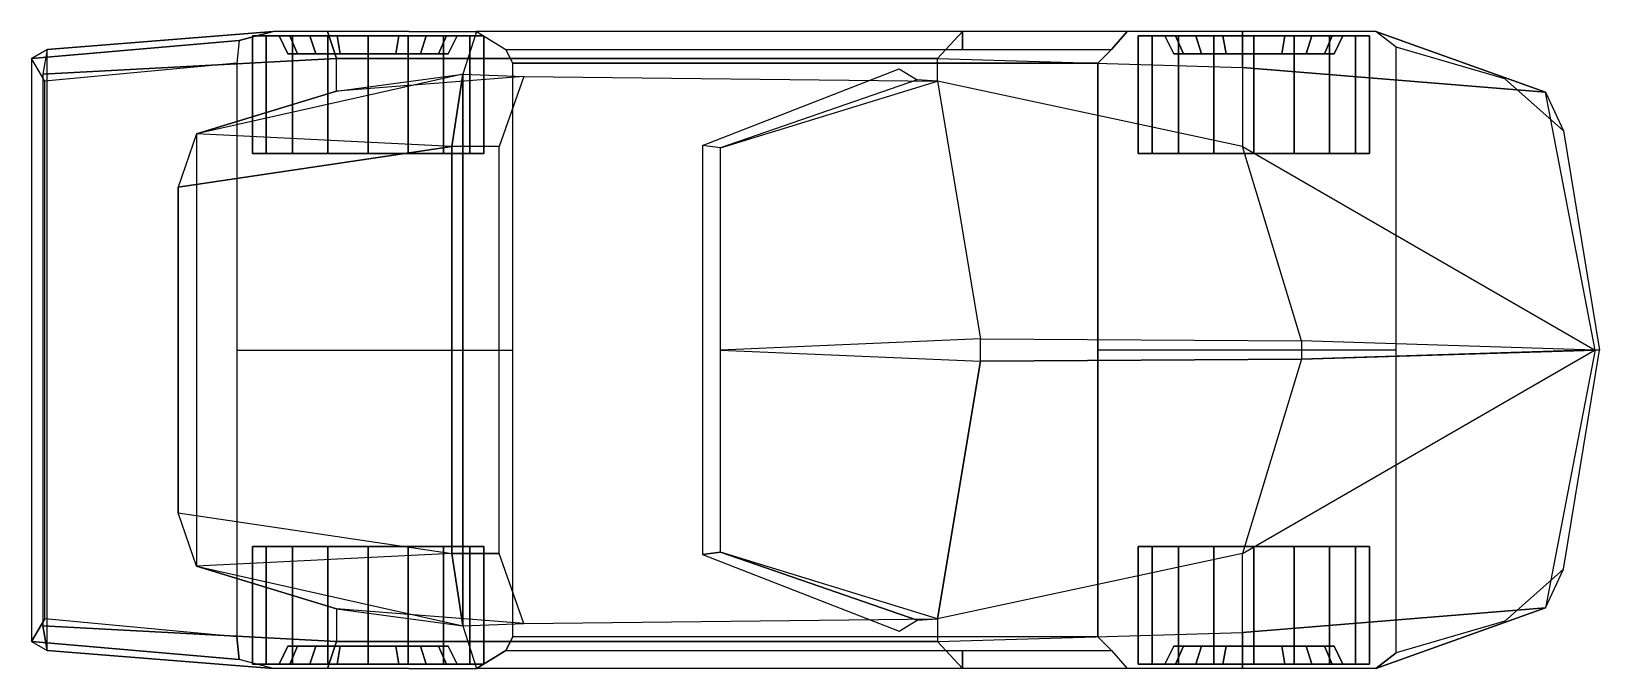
# Model space of a CAD drawing. Extents: x -4.41 to 0, y -0.9 to 0.9.
import ezdxf

# ---------------------------------------------------------------- set-up
doc = ezdxf.new("R2010")
doc.units = 0
doc.header["$LTSCALE"] = 40
for name, pattern in [('BLACK', [10000, 10000, 0]), ('CHROME', [10000, 10000, 0]), ('GLASS_T', [10000, 10000, 0]), ('RUBBER', [10000, 10000, 0])]:
    doc.linetypes.add(name, pattern=pattern)
doc.layers.get('0').update_dxf_attribs({"linetype": 'CONTINUOUS'})

msp = doc.modelspace()

# ---------------------------------------------------------------- linework, layer by layer
at = {"color": 0, "linetype": 'BYBLOCK'}
for points in [[(-4.3624, 0.8444, 0.6223), (-3.7275, 0.8952, 0.6223), (-3.8227, 0.8698, 0.3556), (-4.4069, 0.819, 0.4572)], [(-1.7907, 0.8952, 0.5588), (-3.1559, 0.8952, 0.6223), (-3.0734, 0.8444, 0.2667), (-1.7907, 0.8444, 0.2667)], [(-1.3272, 0.8952, 0.5397), (-1.7907, 0.8952, 0.5588), (-1.7907, 0.8444, 0.2667), (-1.3716, 0.8444, 0.2667)], [(-4.4069, 0.819, 0.4572), (-3.8227, 0.8698, 0.3556), (-3.8291, 0.8063, 0.2667), (-4.3688, 0.7555, 0.3619)], [(-4.3624, -0.8444, 0.6223), (-4.3624, 0.8444, 0.6223), (-4.4069, 0.819, 0.4572), (-4.4069, -0.819, 0.4572)], [(-4.3751, 0.7746, 0.8636), (-4.3751, -0.7746, 0.8636), (-4.3624, -0.8444, 0.6223), (-4.3624, 0.8444, 0.6223)], [(-1.3716, 0.8444, 0.2667), (-1.4097, 0.8063, 0.1651), (-3.0543, 0.8063, 0.1651), (-3.0734, 0.8444, 0.2667)], [(-4.4069, 0.819, 0.4572), (-4.4069, -0.819, 0.4572), (-4.3688, -0.7555, 0.3619), (-4.3688, 0.7555, 0.3619)], [(-1.0033, 0.7936, 0.8128), (-1.0033, 0.5714, 0.7874), (-1.8605, 0.7555, 0.8191), (-1.8605, 0.819, 0.8001)], [(-0.0127, -0.0002, 0.4889), (-0.1524, 0.7247, 0.4889), (-1.0033, 0.7936, 0.8128), (-1.0033, 0.5714, 0.7874)], [(-3.194, 0.7746, 0.889), (-3.0226, 0.7682, 0.8826), (-3.0923, 0.5714, 1.1482), (-3.225, 0.5714, 1.1377)], [(-1.9685, 0.7903, 0.8142), (-1.9177, 0.7586, 0.8191), (-2.4701, 0.5681, 1.1303), (-2.521, 0.5744, 1.1303)], [(-0.8382, 0.0253, 0.7747), (-1.0033, 0.5714, 0.7874), (-1.8605, 0.7555, 0.8191), (-1.7399, 0.0316, 0.8636)], [(-0.0127, -0.0002, 0.4889), (-0.1524, 0.7247, 0.4889), (-0.1016, 0.6158, 0.2667), (0, 0, 0.2667)], [(-2.521, -0.5744, 1.1303), (-2.4701, -0.5681, 1.1303), (-2.4701, 0.5681, 1.1303), (-2.521, 0.5744, 1.1303)], [(-3.0923, -0.5714, 1.1482), (-3.0923, 0.5714, 1.1482), (-3.225, 0.5714, 1.1377), (-3.225, -0.5714, 1.1377)], [(-0.0127, -0.0002, 0.4889), (-0.0127, -0.0002, 0.4889), (-0.8382, 0.0253, 0.7747), (-1.0033, 0.5714, 0.7874)], [(-0.8382, 0.0253, 0.7747), (-0.8382, -0.0253, 0.7747), (-1.7399, -0.0316, 0.8636), (-1.7399, 0.0316, 0.8636)], [(-0.0127, 0.0002, 0.4889), (-0.0127, 0.0002, 0.4889), (-0.8382, -0.0253, 0.7747), (-1.0033, -0.5714, 0.7874)], [(-0.0127, 0.0002, 0.4889), (-0.1524, -0.7247, 0.4889), (-1.0033, -0.7936, 0.8128), (-1.0033, -0.5714, 0.7874)], [(-0.0127, -0.0002, 0.4889), (-0.0127, -0.0002, 0.4889), (-0.8382, 0.0253, 0.7747), (-0.8382, -0.0253, 0.7747)], [(-0.0127, 0.0002, 0.4889), (-0.1524, -0.7247, 0.4889), (-0.1016, -0.6158, 0.2667), (0, 0, 0.2667)], [(-0.8382, -0.0253, 0.7747), (-1.0033, -0.5714, 0.7874), (-1.8605, -0.7555, 0.8191), (-1.7399, -0.0316, 0.8636)], [(-3.194, -0.7746, 0.889), (-3.0226, -0.7682, 0.8826), (-3.0923, -0.5714, 1.1482), (-3.225, -0.5714, 1.1377)], [(-1.9685, -0.7903, 0.8142), (-1.9177, -0.7586, 0.8191), (-2.4701, -0.5681, 1.1303), (-2.521, -0.5744, 1.1303)], [(-1.0033, -0.7936, 0.8128), (-1.0033, -0.5714, 0.7874), (-1.8605, -0.7555, 0.8191), (-1.8605, -0.819, 0.8001)], [(-4.4069, -0.819, 0.4572), (-3.8227, -0.8698, 0.3556), (-3.8291, -0.8063, 0.2667), (-4.3688, -0.7555, 0.3619)], [(-4.3624, -0.8444, 0.6223), (-3.7275, -0.8952, 0.6223), (-3.8227, -0.8698, 0.3556), (-4.4069, -0.819, 0.4572)], [(-1.3716, -0.8444, 0.2667), (-1.4097, -0.8063, 0.1651), (-3.0543, -0.8063, 0.1651), (-3.0734, -0.8444, 0.2667)], [(-1.7907, -0.8952, 0.5588), (-3.1559, -0.8952, 0.6223), (-3.0734, -0.8444, 0.2667), (-1.7907, -0.8444, 0.2667)], [(-1.3272, -0.8952, 0.5397), (-1.7907, -0.8952, 0.5588), (-1.7907, -0.8444, 0.2667), (-1.3716, -0.8444, 0.2667)]]:
    msp.add_3dface(points, dxfattribs=at)
for points, invisible_edges in [([(-3.5497, 0.819, 0.889), (-3.5751, 0.8952, 0.6858), (-3.7275, 0.8952, 0.6223), (-4.3751, 0.7746, 0.8636)], 4), ([(-4.3751, 0.7746, 0.8636), (-3.7275, 0.8952, 0.6223), (-4.3624, 0.8444, 0.6223)], 1), ([(-3.5497, 0.819, 0.889), (-3.3464, 0.8952, 0.6858), (-3.5751, 0.8952, 0.6858), (-3.5497, 0.819, 0.889)], 1), ([(-3.1559, 0.8952, 0.6223), (-3.0226, 0.819, 0.87), (-3.5497, 0.819, 0.889), (-3.3464, 0.8952, 0.6858)], 5), ([(-1.8605, 0.819, 0.8001), (-1.7907, 0.8952, 0.5588), (-3.1559, 0.8952, 0.6223), (-3.0226, 0.819, 0.87)], 4), ([(-1.8605, 0.819, 0.8001), (-1.0033, 0.7936, 0.8128), (-1.0033, 0.8952, 0.7112), (-1.2383, 0.8952, 0.635)], 8), ([(-1.8605, 0.819, 0.8001), (-1.2383, 0.8952, 0.635), (-1.3272, 0.8952, 0.5397), (-1.7907, 0.8952, 0.5588)], 1), ([(-0.7683, 0.8952, 0.6477), (-1.0033, 0.8952, 0.7112), (-1.0033, 0.7936, 0.8128), (-0.1524, 0.7247, 0.4889)], 8), ([(-0.1524, 0.7247, 0.4889), (-0.6286, 0.8952, 0.5143), (-0.7683, 0.8952, 0.6477)], 8), ([(-0.1016, 0.6158, 0.2667), (-0.2667, 0.7619, 0.2349), (-0.6286, 0.8952, 0.5143), (-0.1524, 0.7247, 0.4889)], 2), ([(-0.6286, 0.8952, 0.5143), (-0.2667, 0.7619, 0.2349), (-0.5715, 0.8508, 0.2159)], 1), ([(-3.8227, -0.8698, 0.3556), (-3.8227, 0.8698, 0.3556), (-3.8291, 0.8063, 0.2667), (-3.8291, -0.8063, 0.2667)], 1), ([(-3.5497, 0.7271, 0.9144), (-3.5497, 0.819, 0.889), (-4.3751, 0.7746, 0.8636)], 8), ([(-3.0226, 0.819, 0.87), (-3.0226, 0.7682, 0.8826), (-3.5497, 0.7271, 0.9144), (-3.5497, 0.819, 0.889)], 1), ([(-1.8605, 0.7555, 0.8191), (-1.8605, 0.819, 0.8001), (-3.0226, 0.819, 0.87), (-3.0226, 0.7682, 0.8826)], 4), ([(-3.9941, -0.4571, 0.908), (-3.9941, 0.4571, 0.908), (-4.3751, 0.7746, 0.8636), (-4.3751, -0.7746, 0.8636)], 10), ([(-3.5497, 0.7271, 0.9144), (-3.943, 0.607, 0.908), (-4.3751, 0.7746, 0.8636)], 10), ([(-4.3751, 0.7746, 0.8636), (-3.943, 0.607, 0.908), (-3.9941, 0.4571, 0.908), (-4.3751, 0.7746, 0.8636)], 5), ([(-4.3751, -0.7746, 0.8636), (-3.943, -0.607, 0.908), (-3.9941, -0.4571, 0.908), (-4.3751, -0.7746, 0.8636)], 5), ([(-3.5497, -0.7271, 0.9144), (-3.943, -0.607, 0.908), (-4.3751, -0.7746, 0.8636)], 10), ([(-0.1016, -0.6158, 0.2667), (-0.2667, -0.7619, 0.2349), (-0.6286, -0.8952, 0.5143), (-0.1524, -0.7247, 0.4889)], 2), ([(-3.5497, -0.7271, 0.9144), (-3.5497, -0.819, 0.889), (-4.3751, -0.7746, 0.8636)], 8), ([(-3.0226, -0.819, 0.87), (-3.0226, -0.7682, 0.8826), (-3.5497, -0.7271, 0.9144), (-3.5497, -0.819, 0.889)], 1), ([(-0.7683, -0.8952, 0.6477), (-1.0033, -0.8952, 0.7112), (-1.0033, -0.7936, 0.8128), (-0.1524, -0.7247, 0.4889)], 8), ([(-0.1524, -0.7247, 0.4889), (-0.6286, -0.8952, 0.5143), (-0.7683, -0.8952, 0.6477)], 8), ([(-4.3751, -0.7746, 0.8636), (-3.7275, -0.8952, 0.6223), (-4.3624, -0.8444, 0.6223)], 1), ([(-3.5497, -0.819, 0.889), (-3.5751, -0.8952, 0.6858), (-3.7275, -0.8952, 0.6223), (-4.3751, -0.7746, 0.8636)], 4), ([(-1.8605, -0.7555, 0.8191), (-1.8605, -0.819, 0.8001), (-3.0226, -0.819, 0.87), (-3.0226, -0.7682, 0.8826)], 4), ([(-0.6286, -0.8952, 0.5143), (-0.2667, -0.7619, 0.2349), (-0.5715, -0.8508, 0.2159)], 1), ([(-3.5497, -0.819, 0.889), (-3.3464, -0.8952, 0.6858), (-3.5751, -0.8952, 0.6858), (-3.5497, -0.819, 0.889)], 1), ([(-3.1559, -0.8952, 0.6223), (-3.0226, -0.819, 0.87), (-3.5497, -0.819, 0.889), (-3.3464, -0.8952, 0.6858)], 5), ([(-1.8605, -0.819, 0.8001), (-1.7907, -0.8952, 0.5588), (-3.1559, -0.8952, 0.6223), (-3.0226, -0.819, 0.87)], 4), ([(-1.8605, -0.819, 0.8001), (-1.0033, -0.7936, 0.8128), (-1.0033, -0.8952, 0.7112), (-1.2383, -0.8952, 0.635)], 8), ([(-1.8605, -0.819, 0.8001), (-1.2383, -0.8952, 0.635), (-1.3272, -0.8952, 0.5397), (-1.7907, -0.8952, 0.5588)], 1)]:
    msp.add_3dface(points, dxfattribs=dict(at, invisible_edges=invisible_edges))
at = {"color": 8, "linetype": 'BYBLOCK'}
for points, invisible_edges in [([(-3.7275, 0.8952, 0.6223), (-3.7275, -0.8952, 0.6223), (-3.8227, -0.8698, 0.3556), (-3.8227, 0.8698, 0.3556)], 5), ([(-3.1559, -0.8952, 0.6223), (-3.1559, 0.8952, 0.6223), (-3.0734, 0.8444, 0.2667), (-3.0734, -0.8444, 0.2667)], 5), ([(-1.3716, 0.8444, 0.2667), (-1.3716, -0.8444, 0.2667), (-1.3272, -0.8952, 0.5397), (-1.3272, 0.8952, 0.5397)], 5), ([(-1.4097, -0.8063, 0.1651), (-1.4097, 0.8063, 0.1651), (-1.3716, 0.8444, 0.2667), (-1.3716, -0.8444, 0.2667)], 4)]:
    msp.add_3dface(points, dxfattribs=dict(at, invisible_edges=invisible_edges))
at = {"color": 8, "linetype": 'RUBBER'}
for points in [[(-3.7467, 0.5523, 0.1651), (-3.7467, 0.8825, 0.1651), (-3.7859, 0.8825, 0.3875), (-3.7859, 0.5523, 0.3875)], [(-3.7467, 0.8825, 0.1651), (-3.6807, 0.8825, 0.2032), (-3.7109, 0.8825, 0.3743), (-3.7859, 0.8825, 0.3875)], [(-3.7859, 0.5523, 0.3875), (-3.7859, 0.8825, 0.3875), (-3.673, 0.8825, 0.5831), (-3.673, 0.5523, 0.5831)], [(-3.7859, 0.8825, 0.3875), (-3.7109, 0.8825, 0.3743), (-3.624, 0.8825, 0.5248), (-3.673, 0.8825, 0.5831)], [(-3.5737, 0.5523, 0.0199), (-3.5737, 0.8825, 0.0199), (-3.7467, 0.8825, 0.1651), (-3.7467, 0.5523, 0.1651)], [(-3.5737, 0.8825, 0.0199), (-3.5476, 0.8825, 0.0915), (-3.6807, 0.8825, 0.2032), (-3.7467, 0.8825, 0.1651)], [(-3.6807, 0.8825, 0.2032), (-3.6587, 0.8317, 0.2159), (-3.6859, 0.8317, 0.3699), (-3.7109, 0.8825, 0.3743)], [(-3.7109, 0.8825, 0.3743), (-3.6859, 0.8317, 0.3699), (-3.6077, 0.8317, 0.5053), (-3.624, 0.8825, 0.5248)], [(-3.5476, 0.8825, 0.0915), (-3.5389, 0.8317, 0.1154), (-3.6587, 0.8317, 0.2159), (-3.6807, 0.8825, 0.2032)], [(-3.673, 0.5523, 0.5831), (-3.673, 0.8825, 0.5831), (-3.4607, 0.8825, 0.6604), (-3.4607, 0.5523, 0.6604)], [(-3.673, 0.8825, 0.5831), (-3.624, 0.8825, 0.5248), (-3.4607, 0.8825, 0.5842), (-3.4607, 0.8825, 0.6604)], [(-3.624, 0.8825, 0.5248), (-3.6077, 0.8317, 0.5053), (-3.4607, 0.8317, 0.5588), (-3.4607, 0.8825, 0.5842)], [(-3.3478, 0.5523, 0.0199), (-3.3478, 0.8825, 0.0199), (-3.5737, 0.8825, 0.0199), (-3.5737, 0.5523, 0.0199)], [(-3.3478, 0.8825, 0.0199), (-3.3739, 0.8825, 0.0915), (-3.5476, 0.8825, 0.0915), (-3.5737, 0.8825, 0.0199)], [(-3.3739, 0.8825, 0.0915), (-3.3826, 0.8317, 0.1154), (-3.5389, 0.8317, 0.1154), (-3.5476, 0.8825, 0.0915)], [(-3.4607, 0.5523, 0.6604), (-3.4607, 0.8825, 0.6604), (-3.2485, 0.8825, 0.5831), (-3.2485, 0.5523, 0.5831)], [(-3.4607, 0.8825, 0.6604), (-3.4607, 0.8825, 0.5842), (-3.2975, 0.8825, 0.5248), (-3.2485, 0.8825, 0.5831)], [(-3.4607, 0.8825, 0.5842), (-3.4607, 0.8317, 0.5588), (-3.3138, 0.8317, 0.5053), (-3.2975, 0.8825, 0.5248)], [(-3.2408, 0.8825, 0.2032), (-3.2628, 0.8317, 0.2159), (-3.3826, 0.8317, 0.1154), (-3.3739, 0.8825, 0.0915)], [(-3.1748, 0.8825, 0.1651), (-3.2408, 0.8825, 0.2032), (-3.3739, 0.8825, 0.0915), (-3.3478, 0.8825, 0.0199)], [(-3.1748, 0.5523, 0.1651), (-3.1748, 0.8825, 0.1651), (-3.3478, 0.8825, 0.0199), (-3.3478, 0.5523, 0.0199)], [(-3.2975, 0.8825, 0.5248), (-3.3138, 0.8317, 0.5053), (-3.2356, 0.8317, 0.3699), (-3.2106, 0.8825, 0.3743)], [(-3.2485, 0.8825, 0.5831), (-3.2975, 0.8825, 0.5248), (-3.2106, 0.8825, 0.3743), (-3.1356, 0.8825, 0.3875)], [(-3.2106, 0.8825, 0.3743), (-3.2356, 0.8317, 0.3699), (-3.2628, 0.8317, 0.2159), (-3.2408, 0.8825, 0.2032)], [(-3.2485, 0.5523, 0.5831), (-3.2485, 0.8825, 0.5831), (-3.1356, 0.8825, 0.3875), (-3.1356, 0.5523, 0.3875)], [(-3.1356, 0.8825, 0.3875), (-3.2106, 0.8825, 0.3743), (-3.2408, 0.8825, 0.2032), (-3.1748, 0.8825, 0.1651)], [(-3.1356, 0.5523, 0.3875), (-3.1356, 0.8825, 0.3875), (-3.1748, 0.8825, 0.1651), (-3.1748, 0.5523, 0.1651)], [(-1.2575, 0.5523, 0.1651), (-1.2575, 0.8825, 0.1651), (-1.2967, 0.8825, 0.3875), (-1.2967, 0.5523, 0.3875)], [(-1.2575, 0.8825, 0.1651), (-1.1915, 0.8825, 0.2032), (-1.2217, 0.8825, 0.3743), (-1.2967, 0.8825, 0.3875)], [(-1.2967, 0.5523, 0.3875), (-1.2967, 0.8825, 0.3875), (-1.1838, 0.8825, 0.5831), (-1.1838, 0.5523, 0.5831)], [(-1.2967, 0.8825, 0.3875), (-1.2217, 0.8825, 0.3743), (-1.1348, 0.8825, 0.5248), (-1.1838, 0.8825, 0.5831)], [(-1.0845, 0.5523, 0.0199), (-1.0845, 0.8825, 0.0199), (-1.2575, 0.8825, 0.1651), (-1.2575, 0.5523, 0.1651)], [(-1.0845, 0.8825, 0.0199), (-1.0584, 0.8825, 0.0915), (-1.1915, 0.8825, 0.2032), (-1.2575, 0.8825, 0.1651)], [(-1.1915, 0.8825, 0.2032), (-1.1695, 0.8317, 0.2159), (-1.1967, 0.8317, 0.3699), (-1.2217, 0.8825, 0.3743)], [(-1.2217, 0.8825, 0.3743), (-1.1967, 0.8317, 0.3699), (-1.1185, 0.8317, 0.5053), (-1.1348, 0.8825, 0.5248)], [(-1.0584, 0.8825, 0.0915), (-1.0497, 0.8317, 0.1154), (-1.1695, 0.8317, 0.2159), (-1.1915, 0.8825, 0.2032)], [(-1.1838, 0.5523, 0.5831), (-1.1838, 0.8825, 0.5831), (-0.9715, 0.8825, 0.6604), (-0.9715, 0.5523, 0.6604)], [(-1.1838, 0.8825, 0.5831), (-1.1348, 0.8825, 0.5248), (-0.9715, 0.8825, 0.5842), (-0.9715, 0.8825, 0.6604)], [(-1.1348, 0.8825, 0.5248), (-1.1185, 0.8317, 0.5053), (-0.9715, 0.8317, 0.5588), (-0.9715, 0.8825, 0.5842)], [(-0.8586, 0.5523, 0.0199), (-0.8586, 0.8825, 0.0199), (-1.0845, 0.8825, 0.0199), (-1.0845, 0.5523, 0.0199)], [(-0.8586, 0.8825, 0.0199), (-0.8847, 0.8825, 0.0915), (-1.0584, 0.8825, 0.0915), (-1.0845, 0.8825, 0.0199)], [(-0.8847, 0.8825, 0.0915), (-0.8934, 0.8317, 0.1154), (-1.0497, 0.8317, 0.1154), (-1.0584, 0.8825, 0.0915)], [(-0.9715, 0.5523, 0.6604), (-0.9715, 0.8825, 0.6604), (-0.7593, 0.8825, 0.5831), (-0.7593, 0.5523, 0.5831)], [(-0.9715, 0.8825, 0.6604), (-0.9715, 0.8825, 0.5842), (-0.8083, 0.8825, 0.5248), (-0.7593, 0.8825, 0.5831)], [(-0.9715, 0.8825, 0.5842), (-0.9715, 0.8317, 0.5588), (-0.8246, 0.8317, 0.5053), (-0.8083, 0.8825, 0.5248)], [(-0.7516, 0.8825, 0.2032), (-0.7736, 0.8317, 0.2159), (-0.8934, 0.8317, 0.1154), (-0.8847, 0.8825, 0.0915)], [(-0.6856, 0.8825, 0.1651), (-0.7516, 0.8825, 0.2032), (-0.8847, 0.8825, 0.0915), (-0.8586, 0.8825, 0.0199)], [(-0.6856, 0.5523, 0.1651), (-0.6856, 0.8825, 0.1651), (-0.8586, 0.8825, 0.0199), (-0.8586, 0.5523, 0.0199)], [(-0.8083, 0.8825, 0.5248), (-0.8246, 0.8317, 0.5053), (-0.7464, 0.8317, 0.3699), (-0.7214, 0.8825, 0.3743)], [(-0.7593, 0.8825, 0.5831), (-0.8083, 0.8825, 0.5248), (-0.7214, 0.8825, 0.3743), (-0.6464, 0.8825, 0.3875)], [(-0.7214, 0.8825, 0.3743), (-0.7464, 0.8317, 0.3699), (-0.7736, 0.8317, 0.2159), (-0.7516, 0.8825, 0.2032)], [(-0.7593, 0.5523, 0.5831), (-0.7593, 0.8825, 0.5831), (-0.6464, 0.8825, 0.3875), (-0.6464, 0.5523, 0.3875)], [(-0.6464, 0.8825, 0.3875), (-0.7214, 0.8825, 0.3743), (-0.7516, 0.8825, 0.2032), (-0.6856, 0.8825, 0.1651)], [(-0.6464, 0.5523, 0.3875), (-0.6464, 0.8825, 0.3875), (-0.6856, 0.8825, 0.1651), (-0.6856, 0.5523, 0.1651)], [(-3.7859, -0.5523, 0.3875), (-3.7859, -0.8825, 0.3875), (-3.673, -0.8825, 0.5831), (-3.673, -0.5523, 0.5831)], [(-3.7467, -0.5523, 0.1651), (-3.7467, -0.8825, 0.1651), (-3.7859, -0.8825, 0.3875), (-3.7859, -0.5523, 0.3875)], [(-3.5737, -0.5523, 0.0199), (-3.5737, -0.8825, 0.0199), (-3.7467, -0.8825, 0.1651), (-3.7467, -0.5523, 0.1651)], [(-3.673, -0.5523, 0.5831), (-3.673, -0.8825, 0.5831), (-3.4607, -0.8825, 0.6604), (-3.4607, -0.5523, 0.6604)], [(-3.3478, -0.5523, 0.0199), (-3.3478, -0.8825, 0.0199), (-3.5737, -0.8825, 0.0199), (-3.5737, -0.5523, 0.0199)], [(-3.4607, -0.5523, 0.6604), (-3.4607, -0.8825, 0.6604), (-3.2485, -0.8825, 0.5831), (-3.2485, -0.5523, 0.5831)], [(-3.1748, -0.5523, 0.1651), (-3.1748, -0.8825, 0.1651), (-3.3478, -0.8825, 0.0199), (-3.3478, -0.5523, 0.0199)], [(-3.2485, -0.5523, 0.5831), (-3.2485, -0.8825, 0.5831), (-3.1356, -0.8825, 0.3875), (-3.1356, -0.5523, 0.3875)], [(-3.1356, -0.5523, 0.3875), (-3.1356, -0.8825, 0.3875), (-3.1748, -0.8825, 0.1651), (-3.1748, -0.5523, 0.1651)], [(-1.2967, -0.5523, 0.3875), (-1.2967, -0.8825, 0.3875), (-1.1838, -0.8825, 0.5831), (-1.1838, -0.5523, 0.5831)], [(-1.2575, -0.5523, 0.1651), (-1.2575, -0.8825, 0.1651), (-1.2967, -0.8825, 0.3875), (-1.2967, -0.5523, 0.3875)], [(-1.0845, -0.5523, 0.0199), (-1.0845, -0.8825, 0.0199), (-1.2575, -0.8825, 0.1651), (-1.2575, -0.5523, 0.1651)], [(-1.1838, -0.5523, 0.5831), (-1.1838, -0.8825, 0.5831), (-0.9715, -0.8825, 0.6604), (-0.9715, -0.5523, 0.6604)], [(-0.8586, -0.5523, 0.0199), (-0.8586, -0.8825, 0.0199), (-1.0845, -0.8825, 0.0199), (-1.0845, -0.5523, 0.0199)], [(-0.9715, -0.5523, 0.6604), (-0.9715, -0.8825, 0.6604), (-0.7593, -0.8825, 0.5831), (-0.7593, -0.5523, 0.5831)], [(-0.6856, -0.5523, 0.1651), (-0.6856, -0.8825, 0.1651), (-0.8586, -0.8825, 0.0199), (-0.8586, -0.5523, 0.0199)], [(-0.7593, -0.5523, 0.5831), (-0.7593, -0.8825, 0.5831), (-0.6464, -0.8825, 0.3875), (-0.6464, -0.5523, 0.3875)], [(-0.6464, -0.5523, 0.3875), (-0.6464, -0.8825, 0.3875), (-0.6856, -0.8825, 0.1651), (-0.6856, -0.5523, 0.1651)], [(-3.7109, -0.8825, 0.3743), (-3.6859, -0.8317, 0.3699), (-3.6077, -0.8317, 0.5053), (-3.624, -0.8825, 0.5248)], [(-3.6807, -0.8825, 0.2032), (-3.6587, -0.8317, 0.2159), (-3.6859, -0.8317, 0.3699), (-3.7109, -0.8825, 0.3743)], [(-3.5476, -0.8825, 0.0915), (-3.5389, -0.8317, 0.1154), (-3.6587, -0.8317, 0.2159), (-3.6807, -0.8825, 0.2032)], [(-3.624, -0.8825, 0.5248), (-3.6077, -0.8317, 0.5053), (-3.4607, -0.8317, 0.5588), (-3.4607, -0.8825, 0.5842)], [(-3.3739, -0.8825, 0.0915), (-3.3826, -0.8317, 0.1154), (-3.5389, -0.8317, 0.1154), (-3.5476, -0.8825, 0.0915)], [(-3.4607, -0.8825, 0.5842), (-3.4607, -0.8317, 0.5588), (-3.3138, -0.8317, 0.5053), (-3.2975, -0.8825, 0.5248)], [(-3.2408, -0.8825, 0.2032), (-3.2628, -0.8317, 0.2159), (-3.3826, -0.8317, 0.1154), (-3.3739, -0.8825, 0.0915)], [(-3.2975, -0.8825, 0.5248), (-3.3138, -0.8317, 0.5053), (-3.2356, -0.8317, 0.3699), (-3.2106, -0.8825, 0.3743)], [(-3.2106, -0.8825, 0.3743), (-3.2356, -0.8317, 0.3699), (-3.2628, -0.8317, 0.2159), (-3.2408, -0.8825, 0.2032)], [(-1.2217, -0.8825, 0.3743), (-1.1967, -0.8317, 0.3699), (-1.1185, -0.8317, 0.5053), (-1.1348, -0.8825, 0.5248)], [(-1.1915, -0.8825, 0.2032), (-1.1695, -0.8317, 0.2159), (-1.1967, -0.8317, 0.3699), (-1.2217, -0.8825, 0.3743)], [(-1.0584, -0.8825, 0.0915), (-1.0497, -0.8317, 0.1154), (-1.1695, -0.8317, 0.2159), (-1.1915, -0.8825, 0.2032)], [(-1.1348, -0.8825, 0.5248), (-1.1185, -0.8317, 0.5053), (-0.9715, -0.8317, 0.5588), (-0.9715, -0.8825, 0.5842)], [(-0.8847, -0.8825, 0.0915), (-0.8934, -0.8317, 0.1154), (-1.0497, -0.8317, 0.1154), (-1.0584, -0.8825, 0.0915)], [(-0.9715, -0.8825, 0.5842), (-0.9715, -0.8317, 0.5588), (-0.8246, -0.8317, 0.5053), (-0.8083, -0.8825, 0.5248)], [(-0.7516, -0.8825, 0.2032), (-0.7736, -0.8317, 0.2159), (-0.8934, -0.8317, 0.1154), (-0.8847, -0.8825, 0.0915)], [(-0.8083, -0.8825, 0.5248), (-0.8246, -0.8317, 0.5053), (-0.7464, -0.8317, 0.3699), (-0.7214, -0.8825, 0.3743)], [(-0.7214, -0.8825, 0.3743), (-0.7464, -0.8317, 0.3699), (-0.7736, -0.8317, 0.2159), (-0.7516, -0.8825, 0.2032)], [(-3.7859, -0.8825, 0.3875), (-3.7109, -0.8825, 0.3743), (-3.624, -0.8825, 0.5248), (-3.673, -0.8825, 0.5831)], [(-3.7467, -0.8825, 0.1651), (-3.6807, -0.8825, 0.2032), (-3.7109, -0.8825, 0.3743), (-3.7859, -0.8825, 0.3875)], [(-3.5737, -0.8825, 0.0199), (-3.5476, -0.8825, 0.0915), (-3.6807, -0.8825, 0.2032), (-3.7467, -0.8825, 0.1651)], [(-3.673, -0.8825, 0.5831), (-3.624, -0.8825, 0.5248), (-3.4607, -0.8825, 0.5842), (-3.4607, -0.8825, 0.6604)], [(-3.3478, -0.8825, 0.0199), (-3.3739, -0.8825, 0.0915), (-3.5476, -0.8825, 0.0915), (-3.5737, -0.8825, 0.0199)], [(-3.4607, -0.8825, 0.6604), (-3.4607, -0.8825, 0.5842), (-3.2975, -0.8825, 0.5248), (-3.2485, -0.8825, 0.5831)], [(-3.1748, -0.8825, 0.1651), (-3.2408, -0.8825, 0.2032), (-3.3739, -0.8825, 0.0915), (-3.3478, -0.8825, 0.0199)], [(-3.2485, -0.8825, 0.5831), (-3.2975, -0.8825, 0.5248), (-3.2106, -0.8825, 0.3743), (-3.1356, -0.8825, 0.3875)], [(-3.1356, -0.8825, 0.3875), (-3.2106, -0.8825, 0.3743), (-3.2408, -0.8825, 0.2032), (-3.1748, -0.8825, 0.1651)], [(-1.2967, -0.8825, 0.3875), (-1.2217, -0.8825, 0.3743), (-1.1348, -0.8825, 0.5248), (-1.1838, -0.8825, 0.5831)], [(-1.2575, -0.8825, 0.1651), (-1.1915, -0.8825, 0.2032), (-1.2217, -0.8825, 0.3743), (-1.2967, -0.8825, 0.3875)], [(-1.0845, -0.8825, 0.0199), (-1.0584, -0.8825, 0.0915), (-1.1915, -0.8825, 0.2032), (-1.2575, -0.8825, 0.1651)], [(-1.1838, -0.8825, 0.5831), (-1.1348, -0.8825, 0.5248), (-0.9715, -0.8825, 0.5842), (-0.9715, -0.8825, 0.6604)], [(-0.8586, -0.8825, 0.0199), (-0.8847, -0.8825, 0.0915), (-1.0584, -0.8825, 0.0915), (-1.0845, -0.8825, 0.0199)], [(-0.9715, -0.8825, 0.6604), (-0.9715, -0.8825, 0.5842), (-0.8083, -0.8825, 0.5248), (-0.7593, -0.8825, 0.5831)], [(-0.6856, -0.8825, 0.1651), (-0.7516, -0.8825, 0.2032), (-0.8847, -0.8825, 0.0915), (-0.8586, -0.8825, 0.0199)], [(-0.7593, -0.8825, 0.5831), (-0.8083, -0.8825, 0.5248), (-0.7214, -0.8825, 0.3743), (-0.6464, -0.8825, 0.3875)], [(-0.6464, -0.8825, 0.3875), (-0.7214, -0.8825, 0.3743), (-0.7516, -0.8825, 0.2032), (-0.6856, -0.8825, 0.1651)]]:
    msp.add_3dface(points, dxfattribs=at)
at = {"color": 8, "linetype": 'BLACK'}
for points, invisible_edges in [([(-3.194, 0.7746, 0.889), (-3.194, -0.7746, 0.889), (-3.1559, -0.8952, 0.6223), (-3.1559, 0.8952, 0.6223)], 4), ([(-0.5715, -0.8508, 0.2159), (-0.5715, 0.8508, 0.2159), (-0.6286, 0.8952, 0.5143), (-0.6286, -0.8952, 0.5143)], 4), ([(-3.0734, 0.8444, 0.2667), (-3.0734, -0.8444, 0.2667), (-3.0543, -0.8063, 0.1651), (-3.0543, 0.8063, 0.1651)], 1), ([(-3.8291, 0, 0.2667), (-3.0543, 0, 0.1651), (-3.0734, 0, 0.2667), (-3.8227, 0, 0.3556)], 14), ([(-0.5715, 0, 0.2159), (-1.4097, 0, 0.1651), (-1.3716, 0, 0.2667), (-0.6286, 0, 0.5143)], 14)]:
    msp.add_3dface(points, dxfattribs=dict(at, invisible_edges=invisible_edges))
at = {"color": 7, "linetype": 'CHROME'}
for points in [[(-3.6587, 0.8317, 0.2159), (-3.4607, 0.8317, 0.3302), (-3.4607, 0.8317, 0.3302), (-3.6859, 0.8317, 0.3699)], [(-3.6859, 0.8317, 0.3699), (-3.4607, 0.8317, 0.3302), (-3.4607, 0.8317, 0.3302), (-3.6077, 0.8317, 0.5053)], [(-3.5389, 0.8317, 0.1154), (-3.4607, 0.8317, 0.3302), (-3.4607, 0.8317, 0.3302), (-3.6587, 0.8317, 0.2159)], [(-3.6077, 0.8317, 0.5053), (-3.4607, 0.8317, 0.3302), (-3.4607, 0.8317, 0.3302), (-3.4607, 0.8317, 0.5588)], [(-3.3826, 0.8317, 0.1154), (-3.4607, 0.8317, 0.3302), (-3.4607, 0.8317, 0.3302), (-3.5389, 0.8317, 0.1154)], [(-3.4607, 0.8317, 0.5588), (-3.4607, 0.8317, 0.3302), (-3.4607, 0.8317, 0.3302), (-3.3138, 0.8317, 0.5053)], [(-3.3138, 0.8317, 0.5053), (-3.4607, 0.8317, 0.3302), (-3.4607, 0.8317, 0.3302), (-3.2356, 0.8317, 0.3699)], [(-3.2356, 0.8317, 0.3699), (-3.4607, 0.8317, 0.3302), (-3.4607, 0.8317, 0.3302), (-3.2628, 0.8317, 0.2159)], [(-3.2628, 0.8317, 0.2159), (-3.4607, 0.8317, 0.3302), (-3.4607, 0.8317, 0.3302), (-3.3826, 0.8317, 0.1154)], [(-1.1695, 0.8317, 0.2159), (-0.9715, 0.8317, 0.3302), (-0.9715, 0.8317, 0.3302), (-1.1967, 0.8317, 0.3699)], [(-1.1967, 0.8317, 0.3699), (-0.9715, 0.8317, 0.3302), (-0.9715, 0.8317, 0.3302), (-1.1185, 0.8317, 0.5053)], [(-1.0497, 0.8317, 0.1154), (-0.9715, 0.8317, 0.3302), (-0.9715, 0.8317, 0.3302), (-1.1695, 0.8317, 0.2159)], [(-1.1185, 0.8317, 0.5053), (-0.9715, 0.8317, 0.3302), (-0.9715, 0.8317, 0.3302), (-0.9715, 0.8317, 0.5588)], [(-0.8934, 0.8317, 0.1154), (-0.9715, 0.8317, 0.3302), (-0.9715, 0.8317, 0.3302), (-1.0497, 0.8317, 0.1154)], [(-0.9715, 0.8317, 0.5588), (-0.9715, 0.8317, 0.3302), (-0.9715, 0.8317, 0.3302), (-0.8246, 0.8317, 0.5053)], [(-0.8246, 0.8317, 0.5053), (-0.9715, 0.8317, 0.3302), (-0.9715, 0.8317, 0.3302), (-0.7464, 0.8317, 0.3699)], [(-0.7464, 0.8317, 0.3699), (-0.9715, 0.8317, 0.3302), (-0.9715, 0.8317, 0.3302), (-0.7736, 0.8317, 0.2159)], [(-0.7736, 0.8317, 0.2159), (-0.9715, 0.8317, 0.3302), (-0.9715, 0.8317, 0.3302), (-0.8934, 0.8317, 0.1154)], [(-3.6859, -0.8317, 0.3699), (-3.4607, -0.8317, 0.3302), (-3.4607, -0.8317, 0.3302), (-3.6077, -0.8317, 0.5053)], [(-3.6587, -0.8317, 0.2159), (-3.4607, -0.8317, 0.3302), (-3.4607, -0.8317, 0.3302), (-3.6859, -0.8317, 0.3699)], [(-3.5389, -0.8317, 0.1154), (-3.4607, -0.8317, 0.3302), (-3.4607, -0.8317, 0.3302), (-3.6587, -0.8317, 0.2159)], [(-3.6077, -0.8317, 0.5053), (-3.4607, -0.8317, 0.3302), (-3.4607, -0.8317, 0.3302), (-3.4607, -0.8317, 0.5588)], [(-3.3826, -0.8317, 0.1154), (-3.4607, -0.8317, 0.3302), (-3.4607, -0.8317, 0.3302), (-3.5389, -0.8317, 0.1154)], [(-3.2628, -0.8317, 0.2159), (-3.4607, -0.8317, 0.3302), (-3.4607, -0.8317, 0.3302), (-3.3826, -0.8317, 0.1154)], [(-3.2356, -0.8317, 0.3699), (-3.4607, -0.8317, 0.3302), (-3.4607, -0.8317, 0.3302), (-3.2628, -0.8317, 0.2159)], [(-3.3138, -0.8317, 0.5053), (-3.4607, -0.8317, 0.3302), (-3.4607, -0.8317, 0.3302), (-3.2356, -0.8317, 0.3699)], [(-3.4607, -0.8317, 0.5588), (-3.4607, -0.8317, 0.3302), (-3.4607, -0.8317, 0.3302), (-3.3138, -0.8317, 0.5053)], [(-1.1967, -0.8317, 0.3699), (-0.9715, -0.8317, 0.3302), (-0.9715, -0.8317, 0.3302), (-1.1185, -0.8317, 0.5053)], [(-1.1695, -0.8317, 0.2159), (-0.9715, -0.8317, 0.3302), (-0.9715, -0.8317, 0.3302), (-1.1967, -0.8317, 0.3699)], [(-1.0497, -0.8317, 0.1154), (-0.9715, -0.8317, 0.3302), (-0.9715, -0.8317, 0.3302), (-1.1695, -0.8317, 0.2159)], [(-1.1185, -0.8317, 0.5053), (-0.9715, -0.8317, 0.3302), (-0.9715, -0.8317, 0.3302), (-0.9715, -0.8317, 0.5588)], [(-0.8934, -0.8317, 0.1154), (-0.9715, -0.8317, 0.3302), (-0.9715, -0.8317, 0.3302), (-1.0497, -0.8317, 0.1154)], [(-0.7736, -0.8317, 0.2159), (-0.9715, -0.8317, 0.3302), (-0.9715, -0.8317, 0.3302), (-0.8934, -0.8317, 0.1154)], [(-0.7464, -0.8317, 0.3699), (-0.9715, -0.8317, 0.3302), (-0.9715, -0.8317, 0.3302), (-0.7736, -0.8317, 0.2159)], [(-0.8246, -0.8317, 0.5053), (-0.9715, -0.8317, 0.3302), (-0.9715, -0.8317, 0.3302), (-0.7464, -0.8317, 0.3699)], [(-0.9715, -0.8317, 0.5588), (-0.9715, -0.8317, 0.3302), (-0.9715, -0.8317, 0.3302), (-0.8246, -0.8317, 0.5053)]]:
    msp.add_3dface(points, dxfattribs=at)
at = {"color": 8, "linetype": 'BLACK'}
for points in [[(-3.0543, -0.8063, 0.1651), (-3.0543, 0.8063, 0.1651), (-1.4097, 0.8063, 0.1651), (-1.4097, -0.8063, 0.1651)], [(-3.194, -0.7746, 0.889), (-3.194, 0.7746, 0.889), (-3.943, 0.607, 0.908), (-3.943, -0.607, 0.908)]]:
    msp.add_3dface(points, dxfattribs=at)
at = {"color": 4, "linetype": 'GLASS_T'}
for points in [[(-3.194, 0.7746, 0.889), (-3.225, 0.5714, 1.1377), (-3.943, 0.607, 0.908), (-3.5497, 0.7271, 0.9144)], [(-2.4701, 0.5681, 1.1303), (-1.8605, 0.7555, 0.8191), (-1.9177, 0.7586, 0.8191)], [(-1.7399, 0.0316, 0.8636), (-2.4701, 0, 1.1303), (-2.4701, 0.5681, 1.1303), (-1.8605, 0.7555, 0.8191)], [(-3.225, 0.5714, 1.1377), (-3.943, 0.607, 0.908), (-3.9941, 0.4571, 0.908), (-3.225, 0.5714, 1.1377)], [(-3.225, -0.5714, 1.1377), (-3.225, 0.5714, 1.1377), (-3.9941, 0.4571, 0.908), (-3.9941, -0.4571, 0.908)], [(-2.4701, 0, 1.1303), (-1.7399, -0.0316, 0.8636), (-1.7399, 0.0316, 0.8636), (-2.4701, 0, 1.1303)], [(-1.8605, -0.7555, 0.8191), (-2.4701, -0.5681, 1.1303), (-2.4701, 0, 1.1303), (-1.7399, -0.0316, 0.8636)], [(-3.225, -0.5714, 1.1377), (-3.943, -0.607, 0.908), (-3.9941, -0.4571, 0.908), (-3.225, -0.5714, 1.1377)], [(-3.194, -0.7746, 0.889), (-3.225, -0.5714, 1.1377), (-3.943, -0.607, 0.908), (-3.5497, -0.7271, 0.9144)], [(-2.4701, -0.5681, 1.1303), (-1.9177, -0.7586, 0.8191), (-1.8605, -0.7555, 0.8191), (-2.4701, -0.5681, 1.1303)]]:
    msp.add_3dface(points, dxfattribs=at)

doc.saveas('drawing.dxf')
